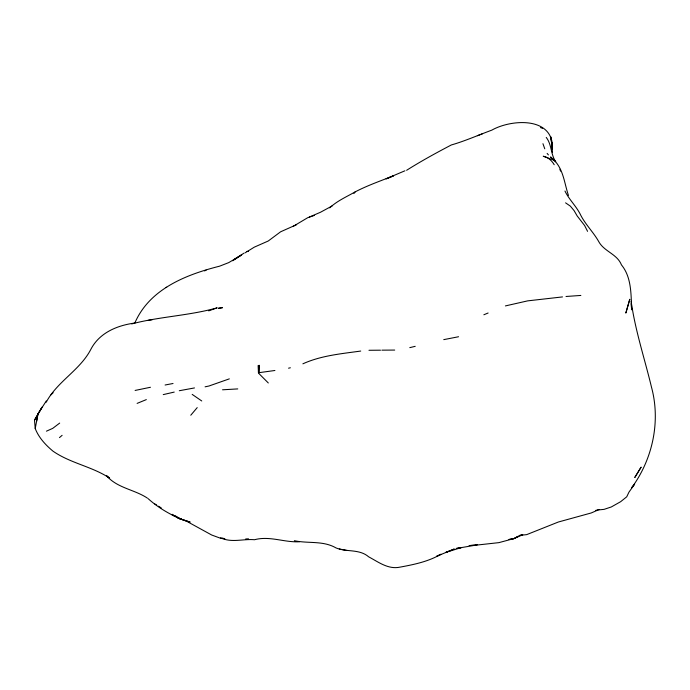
<?xml version="1.0" encoding="UTF-8"?>
<svg xmlns="http://www.w3.org/2000/svg" width="690" height="690" viewBox="0 0 690 690"><rect width="100%" height="100%" fill="white"/><g stroke="black" fill="none" stroke-linecap="round" stroke-linejoin="round"><path stroke-width="1.03" d="M258.897 372.695L259.362 365.338L258.129 365.562L258.465 372.773L258.603 365.45L258.897 372.695L274.922 370.487M36.57 421.461L37.993 413.845L46.308 400.925M106.579 475.66L109.641 478.11C92.055 466.483 70.32 463.257 52.94 451.122C45.566 444.964 38.744 437.641 35.233 428.55L37.993 413.845M134.654 323.455C149.178 289.127 185.774 274.724 219.601 266.176L228.752 262.605L241.698 254.895L232.728 260.768M46.213 402.218C57.132 381.57 80.006 370.168 90.735 349.554C99.239 332.873 116.955 325.473 134.559 323.067M34.5 420.167L41.969 407.264L34.5 420.167L35.233 428.55M197.211 407.618L190.776 415.225M353.927 193.476L355.169 191.906M245.123 252.833L254.265 247.167L268.238 241.008L280.623 231.788L296.648 224.655M50.974 394.827L53.13 392.739M59.469 437.615L62.117 435.33M59.685 423.082L52.725 428.369L46.446 431.172M329.691 207.871C337.16 200.868 346.397 196.909 355.022 191.949C367.408 185.489 380.604 180.901 393.498 175.812L388.091 178.218M406.608 170.301C421.072 161.158 436.166 152.913 451.329 144.96C464.913 141.088 478.368 135.085 491.815 130.143C511.333 119.068 553.44 116.429 552.492 148.454L550.689 136.775L552.492 148.454M234.264 259.354L244.079 253.109M292.845 226.562L307.818 217.643L314.511 215.392M518.966 535.845L513.955 538.64L509.151 539.468M332.14 205.939L320.479 212.261L309.336 217.048M517.94 536.415L514.205 538.485L522.761 534.75L519.803 535.38L526.694 534.629L558.365 522.011L591.201 512.972L598.152 509.962L604.095 509.358L611.297 506.969L620.655 501.69L626.727 496.8L628.961 492.151L634.636 484.104L631.643 487.787C652.576 459.376 660.83 421.564 651.489 387.159C644.615 358.55 635.223 330.432 631.134 301.245M204.568 270.937L206.146 270.118M483.854 314.769L488.115 313.001M137.112 403.391L146.332 399.605M302.884 363.82C321.1 355.548 341.153 353.789 360.715 351.055M404.918 170.792L386.046 178.814L387.245 178.546M482.336 133.86L477.368 135.706M208.708 310.862L217.186 307.835C189.224 315.71 159.795 316.52 131.704 323.912M165.945 287.497L166.687 287.247M229.339 378.862L208.932 386.021L205.077 386.823M477.411 544.66L469.942 545.523M476.988 544.746L474.936 545.281L498.87 542.642L513.8 538.631L509.108 539.459M595.608 510.436L599.325 509.496M505.408 305.92L527.678 300.866L562.497 296.916M409.774 347.639L415.216 346.328M163.245 394.611L174.225 392.084M179.297 390.73L194.476 387.935M135.111 390.437L150.454 387.271M288.549 368.184L290.369 367.779M443.756 339.635L458.565 336.746M165.091 385.011L173.035 383.502M148.272 320.324L152.214 319.763M566.016 296.484L580.851 295.441M222.542 389.798L237.765 388.91M246.52 251.471L248.547 251.376M245.709 538.942L248.521 538.838M469.105 545.548L474.358 545.385L456.28 548.472L461.213 547.627L445.869 552.354L454.287 549.016L436.718 556.261L440.901 554.251C428.43 561.6 414.138 564.524 400.079 567.12C388.289 569.724 378.43 562.022 368.632 556.804C359.335 548.731 346.561 552.319 336.013 547.92C323.049 540.399 308.189 543.746 294.354 540.693M368.96 350.279L380.509 350.192M381.863 350.158L394.706 350.072M299.564 541.754C284.392 542.642 269.79 535.638 254.524 539.727C243.113 538.683 231.78 543.065 220.619 537.855M339.29 548.981L346.975 550.508M222.439 538.166L224.837 538.7L220.024 538.071L211.718 535.026L186.636 521.261L178.124 518.121L172.215 514.309M540.477 127.572L542.564 128.297M568.465 195.46C564.351 183.393 563.618 169.921 554.277 160.322L543.237 156.233C548.024 157.104 551.853 160.615 554.208 164.729M175.122 515.749L181.461 519.346L190.147 522.097L178.124 518.121L181.461 519.346C169.395 514.171 157.872 507.486 148.117 498.629M147.384 498.111C134.412 489.469 117.326 488.132 106.648 475.85M154.836 503.95L156.665 505.071M158.493 506.201L161.236 507.892M565.567 202.843L570.363 206.129L574.097 210.64L577.168 215.936L584.637 225.552L587.57 231.34M192.182 394.387L201.747 400.968M171.957 514.507L173.475 515.741L171.896 514.455M554.277 160.322L550.551 156.984L555.709 161.753C550.611 154.396 551.879 144.529 546.23 137.405M258.741 373.376L268.307 382.976M547.136 153.413L548.412 154.922M564.955 191.026C569.19 199.876 576.762 206.577 580.868 215.47C585.655 224.69 593.271 232.099 598.48 241.138C603.802 251.565 617.093 253.799 621.457 264.891C631.73 277.406 630.953 294.63 631.695 309.819L631.048 303.686M542.944 143.692L544.764 148.816M559.909 169.222L560.504 171.12M552.354 148.876L551.802 142.485L552.44 152.559M629.746 299.356L625.89 312.898L629.746 299.356M641.053 467.234L634.86 477.359L641.053 467.234M222.499 307.662L218.506 308.266L222.499 307.662"/></g></svg>
